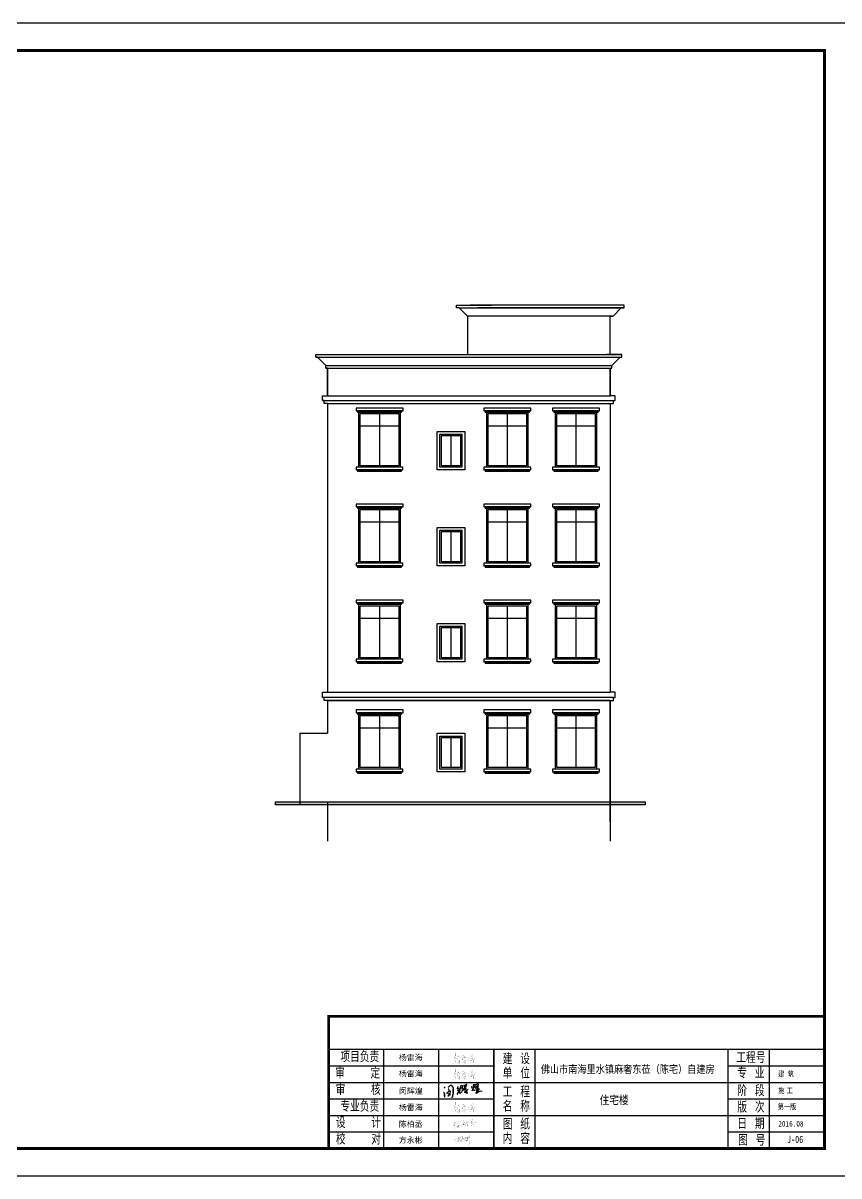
# Model space of a CAD drawing. Extents: x 2265485 to 2764500, y -717688 to -411246.
# Drawn here: x 2621465 to 2651165, y -717688 to -675688 of the extents above; entities that cross this region are included whole.
import ezdxf

# ---------------------------------------------------------------- set-up
doc = ezdxf.new("R2010")
doc.units = 0
doc.header["$LTSCALE"] = 1000
doc.header["$MEASUREMENT"] = 0
doc.layers.get('0').update_dxf_attribs({"linetype": 'CONTINUOUS'})
for name, color, linetype in [('00L-构造看线', 214, 'CONTINUOUS'), ('AXIS', 151, 'CONTINUOUS'), ('E_WINDOW', 140, 'CONTINUOUS'), ('l立面最前', 6, 'CONTINUOUS'), ('l立面次前', 31, 'CONTINUOUS'), ('PUB_TEXT', 7, 'CONTINUOUS'), ('PUB_TITLE', 4, 'CONTINUOUS'), ('出图文字', 40, 'CONTINUOUS'), ('图层2', 7, 'CONTINUOUS'), ('图签', 7, 'CONTINUOUS'), ('环宇图框', 4, 'CONTINUOUS')]:
    doc.layers.add(name, color=color, linetype=linetype)
doc.styles.add('_HZTXT', font='txt.shx', dxfattribs={"width": 0.8, "bigfont": 'HZTXT.shx'})
doc.styles.add('图签-黑体', font='simhei.ttf', dxfattribs={"width": 0.9})
doc.styles.add('宋体', font='')
doc.styles.add('标注字体', font='', dxfattribs={"width": 0.8})
doc.styles.add('黑体', font='simhei.ttf')
doc.styles.get('宋体').set_extended_font_data('SimSun')
doc.styles.get('标注字体').set_extended_font_data('NSimSun')

# ---------------------------------------------------------------- blocks, each defined once
blk = doc.blocks.new('yangleihai')
at = {"linetype": 'Continuous', "const_width": 1}
for points in [[(68069, -124096), (68072, -124099), (68074, -124113), (68074, -124130)], [(68068, -124148), (68068, -124149), (68065, -124155), (68064, -124161), (68060, -124172), (68059, -124174), (68059, -124176)], [(68061, -124142), (68064, -124141), (68066, -124138), (68067, -124138), (68067, -124137), (68068, -124137), (68068, -124136), (68070, -124135), (68074, -124133), (68075, -124149)], [(68079, -124127), (68077, -124130), (68074, -124130), (68074, -124133)], [(68082, -124160), (68078, -124152), (68078, -124150), (68075, -124149), (68074, -124150), (68075, -124175), (68074, -124179), (68074, -124191), (68075, -124192)], [(68075, -124199), (68075, -124192), (68077, -124191), (68077, -124189)], [(68107, -124203), (68107, -124202), (68108, -124153), (68107, -124147), (68104, -124143), (68102, -124143), (68099, -124143), (68094, -124148), (68091, -124148), (68089, -124149)], [(68092, -124133), (68098, -124133), (68098, -124137), (68097, -124138), (68092, -124145), (68091, -124146), (68091, -124148)], [(68090, -124184), (68093, -124174), (68096, -124175), (68096, -124180), (68098, -124181), (68097, -124187), (68095, -124190), (68094, -124196), (68093, -124197), (68092, -124201)], [(68093, -124174), (68094, -124171), (68095, -124161)], [(68096, -124175), (68098, -124174), (68099, -124175), (68100, -124175), (68100, -124173), (68098, -124174)], [(68098, -124181), (68099, -124180), (68099, -124177), (68100, -124176), (68100, -124175)], [(68107, -124202), (68103, -124200), (68102, -124195), (68101, -124195), (68098, -124187), (68097, -124187)], [(68147, -124148), (68151, -124152), (68157, -124153), (68160, -124151), (68161, -124151), (68165, -124145), (68164, -124141), (68159, -124141), (68156, -124143), (68153, -124143), (68152, -124145), (68147, -124147), (68147, -124148), (68143, -124151), (68133, -124159), (68130, -124160), (68123, -124160)], [(68131, -124138), (68133, -124138), (68134, -124138)], [(68158, -124126), (68156, -124126), (68147, -124128), (68145, -124130), (68140, -124132), (68137, -124135), (68133, -124136), (68133, -124138)], [(68137, -124164), (68143, -124164)], [(68148, -124168), (68144, -124170), (68138, -124171)], [(68139, -124192), (68141, -124196), (68143, -124197), (68146, -124197), (68147, -124194), (68148, -124193), (68149, -124194), (68152, -124194), (68152, -124193), (68157, -124192)], [(68145, -124140), (68146, -124145), (68147, -124147)], [(68150, -124172), (68152, -124172), (68154, -124174), (68156, -124174), (68156, -124176), (68152, -124182), (68148, -124193)], [(68165, -124204), (68166, -124194), (68164, -124194), (68159, -124197), (68156, -124197), (68153, -124201), (68151, -124203)], [(68166, -124194), (68169, -124184), (68168, -124181), (68169, -124175), (68167, -124172), (68161, -124171), (68159, -124172), (68157, -124174), (68156, -124174)], [(68156, -124184), (68158, -124189), (68157, -124192), (68156, -124197)], [(68160, -124157), (68159, -124157), (68159, -124159), (68158, -124160)], [(68158, -124189), (68160, -124189), (68163, -124187)], [(68188, -124174), (68190, -124175), (68191, -124176), (68192, -124177), (68192, -124180), (68195, -124184), (68204, -124194), (68207, -124195), (68209, -124193), (68210, -124176), (68209, -124174)], [(68190, -124152), (68194, -124153), (68197, -124157), (68198, -124159)], [(68195, -124133), (68197, -124134), (68197, -124139)], [(68208, -124173), (68209, -124173), (68220, -124171), (68219, -124180), (68220, -124181), (68223, -124181), (68224, -124179), (68228, -124176), (68229, -124174), (68230, -124174), (68231, -124171), (68234, -124170), (68237, -124167)], [(68209, -124173), (68210, -124163)], [(68237, -124135), (68233, -124136), (68230, -124139), (68228, -124139), (68224, -124143), (68220, -124144), (68218, -124146)], [(68220, -124144), (68220, -124141), (68222, -124138), (68223, -124133), (68225, -124130), (68225, -124129), (68227, -124127), (68227, -124124), (68225, -124122), (68223, -124122), (68223, -124124)], [(68221, -124170), (68220, -124171)], [(68222, -124124), (68223, -124124), (68223, -124126)], [(68226, -124159), (68228, -124161), (68230, -124161), (68234, -124162), (68234, -124164), (68233, -124166), (68229, -124167), (68228, -124168), (68223, -124170), (68221, -124170), (68221, -124164), (68222, -124162), (68223, -124156), (68225, -124155), (68226, -124153), (68234, -124148), (68239, -124144), (68240, -124144), (68240, -124146), (68240, -124162), (68242, -124162), (68243, -124160), (68246, -124159), (68251, -124154), (68253, -124153), (68253, -124152), (68255, -124150)], [(68235, -124165), (68234, -124164)], [(68236, -124164), (68240, -124163), (68240, -124167), (68240, -124172), (68241, -124174), (68241, -124184), (68240, -124198), (68240, -124199), (68238, -124199), (68236, -124197), (68235, -124197)], [(68237, -124166), (68237, -124167), (68235, -124166), (68235, -124165), (68236, -124165), (68237, -124166), (68240, -124167)]]:
    blk.add_lwpolyline(points, dxfattribs=at)
blk = doc.blocks.new('chengbaicheng')
at = {"linetype": 'Continuous', "const_width": 1}
for points in [[(68063, -124423), (68062, -124423), (68062, -124420), (68065, -124417), (68066, -124418), (68066, -124420)], [(68068, -124433), (68069, -124431), (68069, -124428), (68068, -124427), (68068, -124425), (68067, -124420), (68066, -124420), (68063, -124423), (68063, -124430), (68064, -124432), (68068, -124433), (68068, -124445)], [(68069, -124428), (68072, -124427), (68073, -124425), (68075, -124424), (68077, -124418), (68077, -124412), (68073, -124411), (68071, -124412), (68069, -124413), (68067, -124414), (68065, -124415), (68065, -124417)], [(68066, -124400), (68066, -124401), (68069, -124402), (68069, -124400), (68070, -124398), (68078, -124397), (68078, -124398), (68079, -124399), (68076, -124406), (68074, -124407), (68073, -124411)], [(68068, -124425), (68067, -124425)], [(68079, -124399), (68080, -124397), (68078, -124397)], [(68089, -124404), (68091, -124404), (68098, -124400), (68103, -124400), (68103, -124403), (68101, -124405), (68100, -124410)], [(68091, -124425), (68089, -124426)], [(68101, -124421), (68097, -124421), (68095, -124423), (68095, -124424), (68091, -124425), (68092, -124421), (68096, -124415), (68099, -124410), (68100, -124410), (68102, -124412), (68101, -124416), (68101, -124419), (68101, -124421), (68102, -124423), (68102, -124426), (68103, -124433)], [(68101, -124419), (68105, -124418), (68105, -124413), (68102, -124412)], [(68105, -124398), (68110, -124398), (68112, -124396), (68111, -124394), (68108, -124392), (68105, -124392), (68105, -124398), (68103, -124400)], [(68104, -124391), (68105, -124392)], [(68141, -124409), (68142, -124409), (68146, -124406), (68150, -124405), (68153, -124405), (68154, -124411), (68153, -124412), (68153, -124413), (68151, -124415)], [(68147, -124420), (68148, -124415), (68151, -124415), (68151, -124417), (68153, -124417), (68150, -124419), (68147, -124420), (68145, -124422), (68145, -124424), (68143, -124426), (68142, -124428)], [(68151, -124386), (68151, -124391), (68152, -124392), (68153, -124404), (68161, -124402)], [(68154, -124417), (68154, -124414), (68153, -124413)], [(68153, -124405), (68153, -124404)], [(68156, -124440), (68154, -124417), (68161, -124418), (68162, -124419), (68168, -124418), (68174, -124413), (68178, -124410), (68179, -124414), (68179, -124426)], [(68159, -124398), (68160, -124399), (68161, -124402), (68163, -124402)], [(68171, -124407), (68175, -124403), (68178, -124402), (68179, -124410), (68182, -124410)], [(68195, -124382), (68192, -124382), (68191, -124385), (68186, -124390), (68185, -124393), (68183, -124394), (68179, -124399), (68178, -124402)], [(68184, -124435), (68184, -124433), (68185, -124433), (68186, -124431), (68189, -124430), (68191, -124429), (68192, -124428), (68195, -124427), (68196, -124425), (68194, -124400), (68193, -124398), (68191, -124399), (68188, -124401), (68182, -124410), (68182, -124413), (68179, -124414)], [(68188, -124424), (68190, -124419), (68191, -124418), (68192, -124414), (68191, -124412), (68188, -124412), (68185, -124414), (68184, -124421), (68186, -124423), (68187, -124423), (68187, -124424), (68188, -124424), (68188, -124425), (68186, -124428), (68186, -124431)], [(68192, -124428), (68191, -124426), (68188, -124425)], [(68215, -124400), (68215, -124402), (68214, -124403), (68214, -124400), (68215, -124400), (68222, -124400), (68224, -124402), (68223, -124408), (68222, -124408), (68220, -124409), (68218, -124410), (68212, -124414)], [(68218, -124379), (68217, -124380), (68215, -124378), (68216, -124376), (68219, -124376), (68218, -124379), (68220, -124379)], [(68223, -124395), (68223, -124394), (68225, -124392), (68226, -124392), (68234, -124383), (68234, -124380), (68233, -124378), (68227, -124376), (68219, -124376)], [(68222, -124395), (68223, -124395), (68227, -124396), (68232, -124401), (68234, -124403), (68235, -124407), (68235, -124412), (68233, -124415), (68230, -124414), (68226, -124409), (68223, -124408)], [(68254, -124420), (68252, -124421), (68239, -124423), (68237, -124424), (68227, -124426), (68224, -124428), (68223, -124430)], [(68249, -124387), (68247, -124393), (68244, -124395), (68243, -124400), (68254, -124399), (68257, -124401), (68261, -124406)], [(68068, -124447), (68071, -124447), (68071, -124445), (68068, -124445), (68068, -124447), (68069, -124455)], [(68070, -124455), (68069, -124455), (68068, -124457)], [(68071, -124445), (68072, -124443)], [(68095, -124439), (68096, -124437), (68099, -124436), (68099, -124435), (68102, -124435), (68103, -124443), (68101, -124448), (68099, -124447), (68096, -124444), (68096, -124442), (68095, -124439), (68093, -124439), (68093, -124442), (68090, -124442), (68090, -124439), (68092, -124438), (68093, -124439)], [(68096, -124437), (68095, -124436), (68095, -124435), (68092, -124435), (68092, -124438)], [(68096, -124442), (68098, -124442)], [(68121, -124440), (68122, -124435), (68117, -124431), (68112, -124430), (68103, -124433), (68102, -124435)], [(68221, -124430), (68223, -124430), (68224, -124431)]]:
    blk.add_lwpolyline(points, dxfattribs=at)
blk = doc.blocks.new('方永彬')
at = {"linetype": 'Continuous', "const_width": 0.009}
for points in [[(0.407119, 0.439588), (0.394631, 0.439588), (0.389635, 0.434593), (0.374649, 0.437091), (0.374649, 0.4271), (0.389635, 0.429598), (0.404621, 0.429598), (0.407119, 0.439588), (0.449579, 0.447081), (0.464565, 0.454574), (0.499532, 0.462067), (0.519514, 0.472058), (0.604434, 0.499532), (0.60943, 0.504528), (0.631909, 0.509523), (0.636904, 0.514518), (0.654388, 0.514518), (0.649392, 0.494537), (0.624416, 0.454574), (0.621918, 0.437091)], [(0.474556, 0.337184), (0.484546, 0.327194), (0.494537, 0.324696), (0.519514, 0.337184), (0.541993, 0.354668), (0.541993, 0.359663), (0.546988, 0.359663), (0.604434, 0.419607), (0.60943, 0.434593), (0.621918, 0.437091), (0.621918, 0.419607), (0.616923, 0.417109), (0.594444, 0.332189), (0.594444, 0.297222), (0.599439, 0.292226), (0.611927, 0.294724), (0.614425, 0.302217), (0.624416, 0.307212), (0.626913, 0.317203), (0.636904, 0.324696), (0.649392, 0.349673), (0.659383, 0.357166), (0.659383, 0.364659), (0.676866, 0.39463), (0.689355, 0.437091), (0.689355, 0.479551), (0.676866, 0.507025), (0.66188, 0.519514), (0.66188, 0.527007), (0.681862, 0.529504), (0.691852, 0.536997), (0.701843, 0.536997), (0.704341, 0.541993), (0.724322, 0.546988), (0.766782, 0.569467), (0.779271, 0.571965), (0.831722, 0.596941), (0.876679, 0.611927), (0.891665, 0.611927), (0.891665, 0.57696)], [(0.586951, 0.569467), (0.626913, 0.551983), (0.649392, 0.5345), (0.659383, 0.532002), (0.664689, 0.521387), (0.654388, 0.514518)], [(0.799252, 0.377147), (0.804247, 0.377147), (0.804247, 0.38464), (0.809243, 0.389635), (0.814238, 0.4271), (0.80175, 0.429598), (0.784266, 0.419607), (0.784266, 0.397128), (0.796754, 0.377147), (0.799252, 0.377147), (0.799252, 0.362161), (0.786764, 0.349673), (0.781055, 0.326837), (0.771775, 0.322198), (0.779271, 0.322198), (0.781768, 0.327194), (0.784266, 0.339682), (0.791759, 0.337184), (0.791759, 0.332189), (0.796754, 0.332189), (0.809243, 0.344677), (0.819233, 0.347175), (0.831722, 0.329691), (0.859196, 0.307212), (0.874182, 0.299719), (0.891665, 0.299719), (0.896661, 0.312208), (0.899158, 0.349673), (0.904154, 0.357166), (0.904154, 0.4271), (0.906651, 0.444584), (0.906651, 0.556979), (0.901656, 0.574462), (0.891665, 0.57696), (0.884172, 0.571965), (0.861694, 0.529504)], [(0.904154, 0.4271), (0.881675, 0.417109), (0.879177, 0.409616), (0.869186, 0.399626), (0.864191, 0.399626), (0.816736, 0.349673), (0.809243, 0.354668), (0.809243, 0.359663), (0.799252, 0.362161)], [(0.896661, 0.666876), (0.904154, 0.66188), (0.899158, 0.621918), (0.891665, 0.611927)], [(0.906651, 0.444584), (0.924135, 0.447081), (0.924135, 0.452077), (0.931628, 0.454574), (0.949112, 0.474556), (0.9616, 0.479551), (0.974088, 0.494537), (0.981581, 0.494537), (0.996567, 0.509523), (1.00406, 0.509523), (1.00406, 0.514518), (1.059009, 0.549486), (1.076492, 0.556979), (1.088981, 0.556979), (1.086483, 0.541993), (1.07899, 0.539495), (1.064004, 0.517016), (1.049018, 0.507025), (1.049018, 0.50203), (1.009056, 0.462067), (1.009056, 0.444584), (1.039028, 0.452077), (1.051516, 0.462067), (1.069, 0.467063), (1.07899, 0.477053), (1.101469, 0.487044), (1.131441, 0.509523), (1.146427, 0.509523), (1.146427, 0.509523), (1.138934, 0.452077), (1.138934, 0.404621), (1.12145, 0.402123), (1.086483, 0.374649), (1.076492, 0.372151), (1.071497, 0.362161), (1.061507, 0.362161), (1.056511, 0.359663), (1.056511, 0.354668), (1.029037, 0.35217), (1.029037, 0.359663)], [(1.098971, 0.354668), (1.138934, 0.354668), (1.138934, 0.404621), (1.138934, 0.422105), (1.15392, 0.424602), (1.171404, 0.442086), (1.193883, 0.454574), (1.19638, 0.382142), (1.18639, 0.359663), (1.178897, 0.35217), (1.146427, 0.349673), (1.13951, 0.354284), (1.136436, 0.329691)], [(1.193883, 0.454574), (1.19638, 0.46956), (1.188887, 0.499532), (1.191385, 0.514518), (1.18639, 0.5345), (1.188887, 0.546988), (1.188887, 0.554481), (1.176399, 0.554481), (1.176399, 0.554481), (1.171404, 0.561974), (1.148925, 0.569467), (1.146427, 0.524509), (1.161413, 0.524509), (1.168906, 0.532002), (1.18639, 0.5345)], [(1.191385, 0.606932), (1.18639, 0.594443), (1.189351, 0.547054), (1.241338, 0.554481)], [(1.19638, 0.46956), (1.206371, 0.472058), (1.218859, 0.482049), (1.221357, 0.489542), (1.226352, 0.489542), (1.233845, 0.499532), (1.241338, 0.50203), (1.246333, 0.514518), (1.258822, 0.524509), (1.288794, 0.561974), (1.273808, 0.57696), (1.273808, 0.599439), (1.288794, 0.61942), (1.296287, 0.621918), (1.31377, 0.641899), (1.341245, 0.659383), (1.353733, 0.659383), (1.348738, 0.641899), (1.338747, 0.634406), (1.291291, 0.564471), (1.291291, 0.559476), (1.336249, 0.536997), (1.34624, 0.517016), (1.338747, 0.482049), (1.333752, 0.479551), (1.333752, 0.472058), (1.323761, 0.452077), (1.318766, 0.449579), (1.298784, 0.414612), (1.298784, 0.389635), (1.323761, 0.362161), (1.341245, 0.324696), (1.341245, 0.289729), (1.333752, 0.252264), (1.31377, 0.214799), (1.311273, 0.199813), (1.30378, 0.194817), (1.293789, 0.169841), (1.248831, 0.097409), (1.241338, 0.077427), (1.231348, 0.069934), (1.221357, 0.047455), (1.221357, 0.047455), (1.221357, 0.047455), (1.221357, 0.047455), (1.221357, 0.047455)]]:
    blk.add_lwpolyline(points, dxfattribs=at)
blk = doc.blocks.new('A$C07F9359A')
at = {"layer": '图签', "linetype": 'Continuous'}
for points in [[(403, 483), (397, 510), (360, 543), (307, 543), (270, 530), (217, 480)], [(796, 570), (793, 553), (776, 526), (776, 513), (766, 500), (763, 480)], [(856, 516), (860, 516), (863, 530), (856, 526), (856, 516)], [(866, 546), (863, 546), (860, 533), (870, 536), (866, 546)], [(866, 553), (866, 546)], [(890, 583), (880, 580)], [(1013, 500), (1036, 546), (1046, 556), (1050, 596), (1023, 600), (963, 566), (946, 546), (940, 546), (910, 510)], [(963, 530), (956, 523)], [(1283, 526), (1293, 520)], [(1363, 590), (1356, 560), (1360, 536), (1346, 457), (1320, 383)], [(1370, 603), (1363, 603), (1363, 590)], [(1363, 590), (1370, 593), (1370, 603)], [(1370, 610), (1370, 603)], [(1410, 603), (1410, 600)], [(1463, 427), (1453, 417), (1446, 430), (1436, 526), (1430, 536), (1416, 533), (1416, 523)], [(1423, 600), (1426, 590), (1420, 556)], [(1420, 556), (1436, 556), (1436, 550), (1423, 540), (1420, 556)], [(1476, 590), (1476, 586)], [(1546, 530), (1486, 506)], [(1589, 673), (1559, 663), (1489, 596)], [(1569, 530), (1586, 590), (1583, 606), (1563, 606), (1513, 576), (1496, 560)], [(1516, 473), (1523, 490), (1543, 510), (1546, 530)], [(1569, 530), (1546, 530)], [(1566, 510), (1569, 530)], [(0, 247), (0, 240), (7, 240), (10, 217)], [(37, 450), (3, 447)], [(7, 260), (7, 257)], [(10, 217), (10, 207), (17, 203)], [(17, 203), (17, 213)], [(17, 203), (20, 190)], [(23, 177), (17, 180), (20, 190)], [(20, 190), (30, 190), (30, 177)], [(30, 177), (23, 177)], [(23, 177), (23, 170)], [(23, 170), (33, 170)], [(33, 163), (27, 163), (23, 170)], [(33, 150), (27, 147), (27, 137), (37, 133)], [(33, 170), (30, 177)], [(37, 133), (37, 117), (30, 117), (30, 100), (37, 97)], [(33, 170), (33, 163)], [(33, 163), (33, 150)], [(37, 133), (33, 150)], [(40, 87), (33, 83), (33, 77)], [(33, 77), (40, 77)], [(33, 67), (33, 77)], [(40, 67), (33, 67)], [(33, 67), (37, 57)], [(37, 57), (33, 43), (40, 40), (37, 30), (43, 13)], [(43, 457), (37, 457), (37, 450)], [(37, 450), (43, 450), (43, 457)], [(37, 97), (40, 103)], [(37, 97), (40, 87)], [(37, 57), (43, 60), (40, 67)], [(40, 77), (40, 87)], [(40, 77), (40, 67)], [(57, 457), (63, 457), (63, 463), (43, 457)], [(293, 237), (303, 247), (313, 297), (280, 297), (263, 283), (253, 283), (227, 270), (220, 260), (207, 257), (157, 217), (140, 197), (120, 190)], [(247, 143), (213, 160), (200, 177), (190, 180), (183, 193), (177, 193), (173, 203)], [(177, 77), (177, 73)], [(243, 137), (200, 70), (187, 57), (180, 57)], [(217, 480), (217, 473), (207, 473), (207, 480)], [(217, 480), (213, 483)], [(227, 393), (220, 390), (227, 343), (213, 300)], [(287, 227), (270, 193), (270, 183), (263, 170), (253, 163), (253, 150), (247, 143)], [(247, 143), (263, 140), (270, 133), (307, 130)], [(293, 237), (287, 237), (287, 227)], [(287, 227), (293, 227), (293, 237)], [(410, 113), (410, 103), (403, 100), (397, 27), (380, 3), (357, 0)], [(403, 483), (410, 483), (410, 473)], [(410, 473), (403, 477), (403, 483)], [(410, 473), (420, 450), (420, 427)], [(417, 150), (410, 147), (410, 133)], [(410, 133), (420, 133)], [(410, 123), (410, 133)], [(417, 123), (410, 123)], [(410, 123), (410, 113)], [(410, 113), (417, 117), (417, 123)], [(423, 417), (417, 420), (420, 427)], [(423, 190), (417, 187), (417, 173)], [(417, 173), (427, 180), (423, 190)], [(417, 173), (417, 150)], [(420, 133), (417, 150)], [(420, 133), (417, 123)], [(420, 427), (423, 417)], [(423, 417), (427, 360)], [(430, 343), (423, 347), (427, 360)], [(427, 270), (423, 257)], [(423, 257), (433, 257), (433, 267), (427, 270)], [(423, 257), (423, 247)], [(423, 247), (423, 233)], [(423, 233), (423, 247)], [(423, 233), (430, 223), (423, 217), (423, 190)], [(427, 360), (433, 357), (430, 343)], [(430, 330), (427, 310)], [(427, 310), (433, 310)], [(427, 300), (427, 310)], [(433, 300), (427, 300)], [(427, 300), (427, 287)], [(427, 287), (433, 290), (433, 300)], [(427, 287), (427, 270)], [(430, 343), (430, 330)], [(433, 310), (430, 330)], [(433, 310), (433, 300)], [(620, 427), (610, 417), (616, 410)], [(620, 443), (613, 440), (620, 427)], [(616, 160), (620, 150), (613, 147)], [(613, 147), (616, 160)], [(613, 147), (616, 133)], [(616, 410), (620, 427)], [(616, 410), (616, 403), (633, 390), (656, 393), (666, 407), (676, 407), (680, 420)], [(703, 343), (693, 343), (656, 323), (616, 310)], [(680, 287), (676, 273), (670, 273), (670, 263), (650, 237), (643, 213), (630, 200), (626, 177), (620, 177), (616, 160)], [(660, 500), (650, 500), (630, 473), (620, 443)], [(620, 443), (623, 433)], [(686, 300), (680, 297), (680, 287)], [(680, 287), (686, 290), (686, 300)], [(690, 430), (686, 423)], [(703, 343), (700, 323), (690, 313), (686, 300)], [(716, 367), (703, 343)], [(706, 457), (706, 450)], [(853, 347), (856, 323), (836, 283), (823, 273), (803, 243), (790, 237), (756, 203), (743, 197), (716, 197), (706, 207), (706, 237), (723, 273), (723, 283), (733, 297), (740, 340), (726, 337), (716, 327), (716, 320)], [(710, 317), (710, 310)], [(716, 367), (736, 370), (746, 383), (760, 390), (783, 423), (783, 460)], [(746, 433), (743, 417), (736, 417), (726, 387), (716, 380), (716, 367)], [(753, 447), (743, 443), (746, 433)], [(746, 433), (753, 437), (753, 447)], [(756, 467), (753, 447)], [(763, 480), (756, 477), (756, 467)], [(756, 467), (763, 470), (763, 480)], [(853, 347), (836, 337), (823, 337)], [(826, 407), (830, 403)], [(836, 457), (830, 417)], [(843, 467), (836, 467), (836, 457)], [(836, 457), (843, 460), (843, 467)], [(856, 516), (843, 467)], [(856, 357), (853, 363)], [(856, 357), (853, 347)], [(926, 410), (913, 407), (896, 383), (890, 383), (863, 357), (856, 357)], [(906, 347), (906, 330), (926, 337), (953, 373), (960, 373), (963, 387)], [(913, 357), (906, 353), (906, 347)], [(906, 347), (913, 350), (913, 357)], [(926, 410), (926, 390), (916, 377), (913, 357)], [(933, 423), (926, 410)], [(946, 247), (926, 237)], [(953, 503), (933, 423)], [(933, 423), (950, 427), (950, 437), (980, 463), (980, 470), (990, 473), (990, 480)], [(1016, 303), (1003, 300), (996, 290), (990, 290), (953, 260), (946, 247)], [(946, 247), (996, 237), (1026, 217), (1076, 200), (1076, 217), (1046, 253), (1023, 300), (1016, 303)], [(966, 390), (960, 390), (963, 387)], [(963, 387), (966, 390)], [(966, 390), (973, 393), (973, 400)], [(973, 400), (970, 403)], [(973, 400), (983, 410), (990, 410)], [(990, 410), (990, 417), (1000, 423)], [(1000, 423), (1000, 410), (993, 410), (1006, 330), (1016, 317)], [(1000, 423), (1003, 450), (996, 450)], [(1016, 317), (1033, 320), (1036, 327), (1080, 353), (1090, 353), (1090, 363)], [(1016, 317), (1016, 303)], [(1110, 370), (1100, 367)], [(1320, 370), (1313, 367), (1300, 340), (1296, 320), (1280, 303), (1273, 303)], [(1283, 483), (1276, 480), (1276, 470)], [(1276, 470), (1283, 470)], [(1280, 457), (1276, 470)], [(1283, 470), (1280, 457)], [(1280, 457), (1280, 440), (1290, 440), (1293, 447)], [(1283, 500), (1283, 483)], [(1283, 470), (1283, 483)], [(1320, 383), (1306, 393)], [(1320, 383), (1320, 370)], [(1320, 370), (1353, 343), (1386, 333), (1413, 337), (1436, 353), (1436, 360)], [(1413, 513), (1403, 480), (1380, 447), (1366, 450), (1363, 463)], [(1416, 523), (1413, 513)], [(1413, 513), (1420, 516), (1416, 523)], [(1486, 240), (1463, 217), (1453, 197), (1480, 203), (1549, 250), (1596, 273), (1706, 303), (1739, 297), (1739, 287), (1723, 277)], [(1496, 337), (1489, 337), (1470, 313), (1470, 307), (1506, 297)], [(1483, 423), (1476, 423)], [(1486, 506), (1480, 506)], [(1483, 423), (1489, 423), (1496, 437)], [(1486, 433), (1483, 423)], [(1486, 506), (1486, 496), (1506, 477), (1516, 473)], [(1489, 440), (1486, 433)], [(1493, 247), (1486, 240)], [(1486, 240), (1493, 240), (1493, 247)], [(1516, 473), (1503, 453), (1493, 450), (1489, 440)], [(1496, 437), (1489, 440)], [(1526, 283), (1523, 273), (1509, 267), (1506, 257), (1493, 247)], [(1496, 437), (1509, 440), (1529, 460)], [(1503, 343), (1496, 343), (1496, 337)], [(1496, 337), (1506, 333)], [(1503, 343), (1506, 357)], [(1506, 333), (1503, 343)], [(1553, 463), (1549, 440), (1519, 390), (1519, 380), (1506, 377), (1506, 357)], [(1506, 357), (1539, 373), (1549, 383), (1559, 383), (1559, 390), (1586, 400), (1613, 400), (1613, 383), (1596, 367), (1593, 353), (1579, 337), (1563, 327), (1553, 307), (1536, 293), (1536, 283)], [(1506, 297), (1506, 333)], [(1526, 283), (1506, 297)], [(1529, 460), (1526, 467), (1519, 467)], [(1536, 283), (1526, 283)], [(1529, 460), (1553, 463)], [(1536, 283), (1553, 283)], [(1553, 463), (1559, 500)], [(1559, 500), (1556, 510), (1566, 510)], [(1566, 510), (1559, 500)]]:
    blk.add_lwpolyline(points, dxfattribs=at)
blk = doc.blocks.new('vcfgvc')
at = {"layer": '环宇图框'}
for p, q in [((-9027, 18), (-9027, 2425)), ((0, 7), (0, 2432)), ((-8024, 25), (-8024, 1823)), ((-8024, 18), (-8024, 1816)), ((-7021, 25), (-7021, 1823)), ((-7021, 18), (-7021, 1816)), ((-6018, 18), (-6018, 1823)), ((-6018, 11), (-6018, 1816)), ((-5266, 25), (-5266, 1823)), ((-1755, 25), (-1755, 1823)), ((-1003, 25), (-1003, 1823)), ((-9027, 1522), (-6018, 1522)), ((-1755, 1522), (0, 1522)), ((-9027, 1222), (0, 1222)), ((-9027, 921), (-6018, 921)), ((-1755, 921), (0, 921)), ((-9027, 620), (0, 620)), ((-9027, 319), (-6018, 319)), ((-1755, 319), (0, 319)), ((-1755, 18), (0, 18))]:
    blk.add_line(p, q, dxfattribs=at)
for points, const_width in [([(-9027, 25), (-9027, 2425), (0, 2425)], 50.1), ([(-9027, 1823), (0, 1823)], 25.1), ([(-6018, 1823), (-6018, 25)], 25.1), ([(-6018, 1816), (-6018, 18)], 25.1), ([(-1755, 1823), (-1755, 25)], 25.1)]:
    blk.add_lwpolyline(points, dxfattribs=dict(at, const_width=const_width))
blk.add_lwpolyline([(-9027, 2425), (0, 2425), (0, 18), (-9027, 18)], close=True, dxfattribs=at)
at = {"xscale": 2, "yscale": 2, "zscale": 2}
for name, p in [('yangleihai', (-142864, 249974)), ('yangleihai', (-142864, 249683)), ('yangleihai', (-142864, 249081)), ('chengbaicheng', (-142873, 249295))]:
    blk.add_blockref(name, p, dxfattribs=at)
at = {"linetype": 'Continuous', "xscale": 300.0000000000001, "yscale": 300.0000000000001, "zscale": 300.0000000000001}
blk.add_blockref('方永彬', (-6856, 52), dxfattribs=at)
at = {"layer": '图签', "xscale": 0.4, "yscale": 0.4, "zscale": 0.4}
blk.add_blockref('A$C07F9359A', (-6930, 946), dxfattribs=at)
at = {"layer": 'PUB_TEXT', "style": '宋体'}
for s, p in [('杨雷海', (-7748, 1624)), ('杨雷海', (-7748, 1329)), ('杨雷海', (-7748, 716)), ('陈柏丞', (-7748, 410)), ('方永彬', (-7748, 120))]:
    blk.add_text(s, height=103.3, dxfattribs=at).set_placement(p)
at = {"layer": '图签', "style": '宋体'}
blk.add_text('闵辉煌', height=103.3, dxfattribs=at).set_placement((-7747, 1015))
at = {"layer": '环宇图框'}
for s, height, style, width, p in [('项目负责', 200.6, '_HZTXT', 0.8, (-8811, 1589)), ('建 设', 200.6, '_HZTXT', 0.8, (-5857, 1553)), ('工程号', 200.6, '_HZTXT', 0.8, (-1605, 1574)), ('审   定', 200.6, '_HZTXT', 0.8, (-8907, 1292)), ('单 位', 200.6, '_HZTXT', 0.8, (-5857, 1290)), ('佛山市南海里水镇麻奢东莅（陈宅）自建房', 140, '黑体', 0.85, (-5164, 1392)), ('专 业', 200.6, '_HZTXT', 0.8, (-1589, 1296)), ('建 筑', 100.3, '图签-黑体', 0.8, (-844, 1327)), ('审   核', 200.6, '_HZTXT', 0.8, (-8898, 991)), ('工 程', 200.6, '_HZTXT', 0.8, (-5857, 951)), ('阶 段', 200.6, '_HZTXT', 0.8, (-1587, 972)), ('施', 100, '图签-黑体', 0.8, (-840, 1024)), ('工', 100, '图签-黑体', 0.8, (-689, 1024)), ('专业负责', 200.6, '_HZTXT', 0.8, (-8811, 686)), ('名 称', 200.6, '_HZTXT', 0.8, (-5857, 688)), ('住宅楼', 151.6, '黑体', 0.85, (-4093, 824)), ('版 次', 200.6, '_HZTXT', 0.8, (-1587, 672)), ('第一版 ', 100.3, '图签-黑体', 0.8, (-850, 729)), ('设   计', 200.6, '_HZTXT', 0.8, (-8893, 390)), ('图 纸', 200.6, '_HZTXT', 0.8, (-5857, 363)), ('日 期', 200.6, '_HZTXT', 0.8, (-1587, 371)), ('2016.08', 100.3, '图签-黑体', 0.8, (-840, 418)), ('校   对', 200.6, '_HZTXT', 0.8, (-8893, 89)), ('内 容', 200.6, '_HZTXT', 0.8, (-5857, 100)), ('图 号', 200.6, '_HZTXT', 0.8, (-1573, 70))]:
    blk.add_text(s, height=height, dxfattribs=dict(at, style=style, width=width)).set_placement(p)

msp = doc.modelspace()

# ---------------------------------------------------------------- hatches: boundary and pattern name
at = {"layer": '图层2'}
h = msp.add_hatch(color=256, dxfattribs=at)
h.dxf.hatch_style = 1
h.paths.add_polyline_path([(2630658.1, -704063.5), (2644106.6, -704063.5), (2644106.6, -704163.5), (2630658.1, -704163.5)])

# ---------------------------------------------------------------- linework, layer by layer
at = {"layer": '00L-构造看线'}
for p, q in [((2637342.2, -686063.5), (2643342.2, -686063.5)), ((2643342.2, -686063.5), (2638022.2, -686063.5)), ((2637642.2, -686363.5), (2637642.2, -687763.5)), ((2642942.2, -686363.5), (2637742.2, -686363.5)), ((2642842.2, -687763.5), (2642842.2, -686363.5))]:
    msp.add_line(p, q, dxfattribs=at)
for points in [[(2637742.2, -686363.5), (2637742.2, -686363.5), (2637642.2, -686363.5), (2637342.2, -686063.5), (2637242.2, -686063.5), (2637242.2, -685963.5), (2638515.9, -685963.5)], [(2642842.2, -687563.5), (2642842.2, -686363.5), (2642942.2, -686363.5), (2643242.2, -686063.5), (2643342.2, -686063.5), (2643342.2, -685963.5), (2637742.2, -685963.5)]]:
    msp.add_lwpolyline(points, dxfattribs=at)
for points in [[(2633593.9, -689813.5), (2635296.9, -689813.5), (2635296.9, -689713.5), (2633593.9, -689713.5)], [(2633642.4, -689863.5), (2635245.4, -689863.5), (2635245.4, -689813.5), (2633642.4, -689813.5)], [(2638243.8, -689813.5), (2639946.8, -689813.5), (2639946.8, -689713.5), (2638243.8, -689713.5)], [(2638292.2, -689863.5), (2639895.3, -689863.5), (2639895.3, -689813.5), (2638292.2, -689813.5)], [(2640743.7, -689813.5), (2642446.8, -689813.5), (2642446.8, -689713.5), (2640743.7, -689713.5)], [(2640792.2, -689863.5), (2642395.3, -689863.5), (2642395.3, -689813.5), (2640792.2, -689813.5)], [(2633592.4, -691963.5), (2635295.4, -691963.5), (2635295.4, -691863.5), (2633592.4, -691863.5)], [(2633642.4, -692013.5), (2635245.4, -692013.5), (2635245.4, -691963.5), (2633642.4, -691963.5)], [(2638242.2, -691963.5), (2639945.3, -691963.5), (2639945.3, -691863.5), (2638242.2, -691863.5)], [(2638292.2, -692013.5), (2639895.3, -692013.5), (2639895.3, -691963.5), (2638292.2, -691963.5)], [(2640742.2, -691963.5), (2642445.3, -691963.5), (2642445.3, -691863.5), (2640742.2, -691863.5)], [(2640792.2, -692013.5), (2642395.3, -692013.5), (2642395.3, -691963.5), (2640792.2, -691963.5)], [(2633593.9, -693313.5), (2635296.9, -693313.5), (2635296.9, -693213.5), (2633593.9, -693213.5)], [(2633642.4, -693363.5), (2635245.4, -693363.5), (2635245.4, -693313.5), (2633642.4, -693313.5)], [(2638243.8, -693313.5), (2639946.8, -693313.5), (2639946.8, -693213.5), (2638243.8, -693213.5)], [(2638292.2, -693363.5), (2639895.3, -693363.5), (2639895.3, -693313.5), (2638292.2, -693313.5)], [(2640743.7, -693313.5), (2642446.8, -693313.5), (2642446.8, -693213.5), (2640743.7, -693213.5)], [(2640792.2, -693363.5), (2642395.3, -693363.5), (2642395.3, -693313.5), (2640792.2, -693313.5)], [(2633592.4, -695463.5), (2635295.4, -695463.5), (2635295.4, -695363.5), (2633592.4, -695363.5)], [(2633642.4, -695513.5), (2635245.4, -695513.5), (2635245.4, -695463.5), (2633642.4, -695463.5)], [(2638242.2, -695463.5), (2639945.3, -695463.5), (2639945.3, -695363.5), (2638242.2, -695363.5)], [(2638292.2, -695513.5), (2639895.3, -695513.5), (2639895.3, -695463.5), (2638292.2, -695463.5)], [(2640742.2, -695463.5), (2642445.3, -695463.5), (2642445.3, -695363.5), (2640742.2, -695363.5)], [(2640792.2, -695513.5), (2642395.3, -695513.5), (2642395.3, -695463.5), (2640792.2, -695463.5)], [(2633593.9, -696813.5), (2635296.9, -696813.5), (2635296.9, -696713.5), (2633593.9, -696713.5)], [(2638243.8, -696813.5), (2639946.8, -696813.5), (2639946.8, -696713.5), (2638243.8, -696713.5)], [(2640743.7, -696813.5), (2642446.8, -696813.5), (2642446.8, -696713.5), (2640743.7, -696713.5)], [(2633642.4, -696863.5), (2635245.4, -696863.5), (2635245.4, -696813.5), (2633642.4, -696813.5)], [(2638292.2, -696863.5), (2639895.3, -696863.5), (2639895.3, -696813.5), (2638292.2, -696813.5)], [(2640792.2, -696863.5), (2642395.3, -696863.5), (2642395.3, -696813.5), (2640792.2, -696813.5)], [(2633592.4, -698963.5), (2635295.4, -698963.5), (2635295.4, -698863.5), (2633592.4, -698863.5)], [(2638242.2, -698963.5), (2639945.3, -698963.5), (2639945.3, -698863.5), (2638242.2, -698863.5)], [(2640742.2, -698963.5), (2642445.3, -698963.5), (2642445.3, -698863.5), (2640742.2, -698863.5)], [(2633642.4, -699013.5), (2635245.4, -699013.5), (2635245.4, -698963.5), (2633642.4, -698963.5)], [(2638292.2, -699013.5), (2639895.3, -699013.5), (2639895.3, -698963.5), (2638292.2, -698963.5)], [(2640792.2, -699013.5), (2642395.3, -699013.5), (2642395.3, -698963.5), (2640792.2, -698963.5)], [(2633593.9, -700813.5), (2635296.9, -700813.5), (2635296.9, -700713.5), (2633593.9, -700713.5)], [(2633642.4, -700863.5), (2635245.4, -700863.5), (2635245.4, -700813.5), (2633642.4, -700813.5)], [(2638243.8, -700813.5), (2639946.8, -700813.5), (2639946.8, -700713.5), (2638243.8, -700713.5)], [(2638292.2, -700863.5), (2639895.3, -700863.5), (2639895.3, -700813.5), (2638292.2, -700813.5)], [(2640743.7, -700813.5), (2642446.8, -700813.5), (2642446.8, -700713.5), (2640743.7, -700713.5)], [(2640792.2, -700863.5), (2642395.3, -700863.5), (2642395.3, -700813.5), (2640792.2, -700813.5)], [(2633592.4, -702963.5), (2635295.4, -702963.5), (2635295.4, -702863.5), (2633592.4, -702863.5)], [(2633642.4, -703013.5), (2635245.4, -703013.5), (2635245.4, -702963.5), (2633642.4, -702963.5)], [(2638242.2, -702963.5), (2639945.3, -702963.5), (2639945.3, -702863.5), (2638242.2, -702863.5)], [(2638292.2, -703013.5), (2639895.3, -703013.5), (2639895.3, -702963.5), (2638292.2, -702963.5)], [(2640742.2, -702963.5), (2642445.3, -702963.5), (2642445.3, -702863.5), (2640742.2, -702863.5)], [(2640792.2, -703013.5), (2642395.3, -703013.5), (2642395.3, -702963.5), (2640792.2, -702963.5)]]:
    msp.add_lwpolyline(points, close=True, dxfattribs=at)
at = {"layer": 'AXIS'}
for p, q in [((2632542.2, -704063.5), (2632542.2, -705488.6)), ((2642842.2, -704063.5), (2642842.2, -705488.6))]:
    msp.add_line(p, q, dxfattribs=at)
at = {"layer": 'E_WINDOW'}
for p, q in [((2634442.4, -689913.5), (2634442.4, -691813.5)), ((2639092.2, -689913.5), (2639092.2, -691813.5)), ((2641592.2, -689913.5), (2641592.2, -691813.5)), ((2633692.4, -690363.5), (2635192.4, -690363.5)), ((2638342.2, -690363.5), (2639842.2, -690363.5)), ((2640842.2, -690363.5), (2642342.2, -690363.5)), ((2637042.5, -690713.5), (2637042.5, -691813.5)), ((2634442.4, -693413.5), (2634442.4, -695313.5)), ((2639092.2, -693413.5), (2639092.2, -695313.5)), ((2641592.2, -693413.5), (2641592.2, -695313.5)), ((2633692.4, -693863.5), (2635192.4, -693863.5)), ((2637042.5, -694213.5), (2637042.5, -695313.5)), ((2638342.2, -693863.5), (2639842.2, -693863.5)), ((2640842.2, -693863.5), (2642342.2, -693863.5)), ((2634442.4, -696913.5), (2634442.4, -698813.5)), ((2639092.2, -696913.5), (2639092.2, -698813.5)), ((2641592.2, -696913.5), (2641592.2, -698813.5)), ((2633692.4, -697363.5), (2635192.4, -697363.5)), ((2638342.2, -697363.5), (2639842.2, -697363.5)), ((2640842.2, -697363.5), (2642342.2, -697363.5)), ((2637042.5, -697713.5), (2637042.5, -698813.5)), ((2634442.4, -700913.5), (2634442.4, -702813.5)), ((2639092.2, -700913.5), (2639092.2, -702813.5)), ((2641592.2, -700913.5), (2641592.2, -702813.5)), ((2633692.4, -701363.5), (2635192.4, -701363.5)), ((2638342.2, -701363.5), (2639842.2, -701363.5)), ((2640842.2, -701363.5), (2642342.2, -701363.5)), ((2637042.5, -701713.5), (2637042.5, -702813.5))]:
    msp.add_line(p, q, dxfattribs=at)
for points in [[(2635192.4, -691863.5), (2633692.4, -691863.5), (2633692.4, -689863.5), (2635192.4, -689863.5)], [(2635142.4, -691813.5), (2633742.4, -691813.5), (2633742.4, -689913.5), (2635142.4, -689913.5)], [(2639842.2, -691863.5), (2638342.2, -691863.5), (2638342.2, -689863.5), (2639842.2, -689863.5)], [(2639792.2, -691813.5), (2638392.2, -691813.5), (2638392.2, -689913.5), (2639792.2, -689913.5)], [(2642342.2, -691863.5), (2640842.2, -691863.5), (2640842.2, -689863.5), (2642342.2, -689863.5)], [(2642292.2, -691813.5), (2640892.2, -691813.5), (2640892.2, -689913.5), (2642292.2, -689913.5)], [(2637442.5, -691863.5), (2636642.5, -691863.5), (2636642.5, -690663.5), (2637442.5, -690663.5)], [(2637392.5, -691813.5), (2636692.5, -691813.5), (2636692.5, -690713.5), (2637392.5, -690713.5)], [(2635192.4, -695363.5), (2633692.4, -695363.5), (2633692.4, -693363.5), (2635192.4, -693363.5)], [(2635142.4, -695313.5), (2633742.4, -695313.5), (2633742.4, -693413.5), (2635142.4, -693413.5)], [(2639842.2, -695363.5), (2638342.2, -695363.5), (2638342.2, -693363.5), (2639842.2, -693363.5)], [(2639792.2, -695313.5), (2638392.2, -695313.5), (2638392.2, -693413.5), (2639792.2, -693413.5)], [(2642342.2, -695363.5), (2640842.2, -695363.5), (2640842.2, -693363.5), (2642342.2, -693363.5)], [(2642292.2, -695313.5), (2640892.2, -695313.5), (2640892.2, -693413.5), (2642292.2, -693413.5)], [(2637442.5, -695363.5), (2636642.5, -695363.5), (2636642.5, -694163.5), (2637442.5, -694163.5)], [(2637392.5, -695313.5), (2636692.5, -695313.5), (2636692.5, -694213.5), (2637392.5, -694213.5)], [(2635192.4, -698863.5), (2633692.4, -698863.5), (2633692.4, -696863.5), (2635192.4, -696863.5)], [(2635142.4, -698813.5), (2633742.4, -698813.5), (2633742.4, -696913.5), (2635142.4, -696913.5)], [(2639842.2, -698863.5), (2638342.2, -698863.5), (2638342.2, -696863.5), (2639842.2, -696863.5)], [(2639792.2, -698813.5), (2638392.2, -698813.5), (2638392.2, -696913.5), (2639792.2, -696913.5)], [(2642342.2, -698863.5), (2640842.2, -698863.5), (2640842.2, -696863.5), (2642342.2, -696863.5)], [(2642292.2, -698813.5), (2640892.2, -698813.5), (2640892.2, -696913.5), (2642292.2, -696913.5)], [(2637442.5, -698863.5), (2636642.5, -698863.5), (2636642.5, -697663.5), (2637442.5, -697663.5)], [(2637392.5, -698813.5), (2636692.5, -698813.5), (2636692.5, -697713.5), (2637392.5, -697713.5)], [(2635192.4, -702863.5), (2633692.4, -702863.5), (2633692.4, -700863.5), (2635192.4, -700863.5)], [(2635142.4, -702813.5), (2633742.4, -702813.5), (2633742.4, -700913.5), (2635142.4, -700913.5)], [(2639842.2, -702863.5), (2638342.2, -702863.5), (2638342.2, -700863.5), (2639842.2, -700863.5)], [(2639792.2, -702813.5), (2638392.2, -702813.5), (2638392.2, -700913.5), (2639792.2, -700913.5)], [(2642342.2, -702863.5), (2640842.2, -702863.5), (2640842.2, -700863.5), (2642342.2, -700863.5)], [(2642292.2, -702813.5), (2640892.2, -702813.5), (2640892.2, -700913.5), (2642292.2, -700913.5)], [(2637442.5, -702863.5), (2636642.5, -702863.5), (2636642.5, -701663.5), (2637442.5, -701663.5)], [(2637392.5, -702813.5), (2636692.5, -702813.5), (2636692.5, -701713.5), (2637392.5, -701713.5)]]:
    msp.add_lwpolyline(points, close=True, dxfattribs=at)
at = {"layer": 'l立面最前'}
for p, q in [((2642842.2, -686363.5), (2637642.2, -686363.5)), ((2632542.2, -688263.5), (2632542.2, -689263.5)), ((2642842.2, -688263.5), (2642842.2, -689263.5)), ((2642842.2, -688263.5), (2642842.2, -689263.5)), ((2632542.2, -689263.5), (2642842.2, -689263.5)), ((2632542.2, -689543.5), (2632542.2, -700063.5)), ((2642842.2, -689543.5), (2642842.2, -700063.5)), ((2642842.2, -700363.5), (2632542.2, -700363.5)), ((2632542.2, -700363.5), (2642842.2, -700363.5)), ((2632542.2, -700363.5), (2632542.2, -701563.5)), ((2642842.2, -700363.5), (2642842.2, -704163.5)), ((2642842.2, -704776), (2642842.2, -700363.5)), ((2631542.2, -701563.5), (2631542.2, -704163.5)), ((2631542.2, -701563.5), (2632542.2, -701563.5))]:
    msp.add_line(p, q, dxfattribs=at)
for points in [[(2632542.2, -689543.5), (2632422.2, -689543.5), (2632422.2, -689443.5), (2632362.2, -689443.5), (2632362.2, -689263.5), (2632542.2, -689263.5), (2632542.2, -688263.5), (2632482.2, -688263.5), (2632482.2, -688163.5), (2632182.2, -687863.5), (2632122.2, -687863.5), (2632122.2, -687763.5), (2643262.2, -687763.5)], [(2642842.2, -689543.5), (2642962.2, -689543.5), (2642962.2, -689443.5), (2643022.2, -689443.5), (2643022.2, -689263.5), (2642842.2, -689263.5), (2642842.2, -688263.5), (2642902.2, -688263.5), (2642902.2, -688163.5), (2643202.2, -687863.5), (2643262.2, -687863.5), (2643262.2, -687763.5), (2642699.2, -687763.5)], [(2632542.2, -689263.5), (2632542.2, -688263.5)], [(2642842.2, -700363.5), (2632422.2, -700363.5), (2632422.2, -700263.5), (2632362.2, -700263.5), (2632362.2, -700063.5), (2632542.2, -700063.5)], [(2632542.2, -700363.5), (2642962.2, -700363.5), (2642962.2, -700263.5), (2643022.2, -700263.5), (2643022.2, -700063.5), (2642842.2, -700063.5)]]:
    msp.add_lwpolyline(points, dxfattribs=at)
msp.add_lwpolyline([(2630658.1, -704063.5), (2644106.6, -704063.5), (2644106.6, -704163.5), (2630658.1, -704163.5)], close=True, dxfattribs=at)
at = {"layer": 'l立面次前'}
for p, q in [((2632122.2, -687863.5), (2643202.2, -687863.5)), ((2632482.2, -688163.5), (2642902.2, -688163.5)), ((2632482.2, -688263.5), (2642842.2, -688263.5)), ((2632362.2, -689263.5), (2642842.2, -689263.5)), ((2632362.2, -689443.5), (2642962.2, -689443.5)), ((2632542.2, -689543.5), (2642842.2, -689543.5)), ((2632542.2, -700063.5), (2642842.2, -700063.5)), ((2642962.2, -700263.5), (2632362.2, -700263.5)), ((2632542.2, -700363.5), (2642842.2, -700363.5))]:
    msp.add_line(p, q, dxfattribs=at)
for points in [[(2637542.5, -691963.5), (2636542.5, -691963.5), (2636542.5, -690563.5), (2637542.5, -690563.5)], [(2637542.5, -695463.5), (2636542.5, -695463.5), (2636542.5, -694063.5), (2637542.5, -694063.5)], [(2637542.5, -698963.5), (2636542.5, -698963.5), (2636542.5, -697563.5), (2637542.5, -697563.5)], [(2637542.5, -702963.5), (2636542.5, -702963.5), (2636542.5, -701563.5), (2637542.5, -701563.5)]]:
    msp.add_lwpolyline(points, close=True, dxfattribs=at)
at = {"layer": 'PUB_TITLE', "color": 7}
msp.add_lwpolyline([(2592240, -717688.1), (2651640, -717688.1), (2651640, -675688.1), (2592240, -675688.1)], close=True, dxfattribs=at)
at = {"layer": 'PUB_TITLE', "color": 7, "const_width": 100}
msp.add_lwpolyline([(2594740, -716688.1), (2650640, -716688.1), (2650640, -676688.1), (2594740, -676688.1)], close=True, dxfattribs=at)

# ---------------------------------------------------------------- block references
at = {"xscale": 2, "yscale": 2, "zscale": 2}
msp.add_blockref('vcfgvc', (2650640, -716724), dxfattribs=at)

# ---------------------------------------------------------------- texts
at = {"layer": '出图文字', "color": 7, "style": '标注字体', "width": 0.8}
msp.add_text('J-06', height=259.2, dxfattribs=at).set_placement((2649272.9, -716484))

doc.saveas('drawing.dxf')
